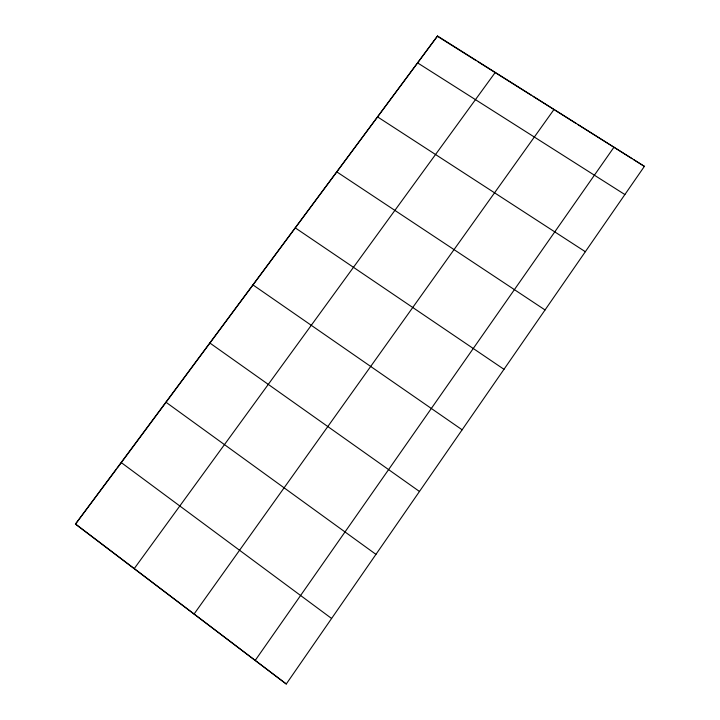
<?xml version="1.0" encoding="UTF-8"?>
<svg xmlns="http://www.w3.org/2000/svg" width="720" height="720" viewBox="0 0 720 720"><rect width="100%" height="100%" fill="white"/><g stroke="black" fill="none" stroke-linecap="round" stroke-linejoin="round"><path stroke-width="1.08" d="M417.735 62.973L624.888 194.562M117.342 467.982L437.517 36L644.382 166.374M495.153 72.576L134.28 568.557M419.472 491.472L209.97 343.089M462.141 429.804L253.071 284.985M613.944 147.24L255.276 660.321M503.991 369.315L295.371 227.952M545.049 309.96L336.906 171.954M585.342 251.721L377.685 116.973M437.517 36L75.447 524.124L286.263 684L644.553 166.122M75.447 524.124L116.019 469.764M286.263 684L75.69 524.124M331.605 618.48L121.311 462.627M375.948 554.364L166.059 402.3M194.13 613.944L553.959 109.539L533.097 96.426M437.499 36.333L476.253 60.696M478.143 61.884L531.198 95.229M554.913 110.133L575.856 123.3M577.764 124.497L632.016 158.607M633.924 159.795L643.437 165.78"/></g></svg>
